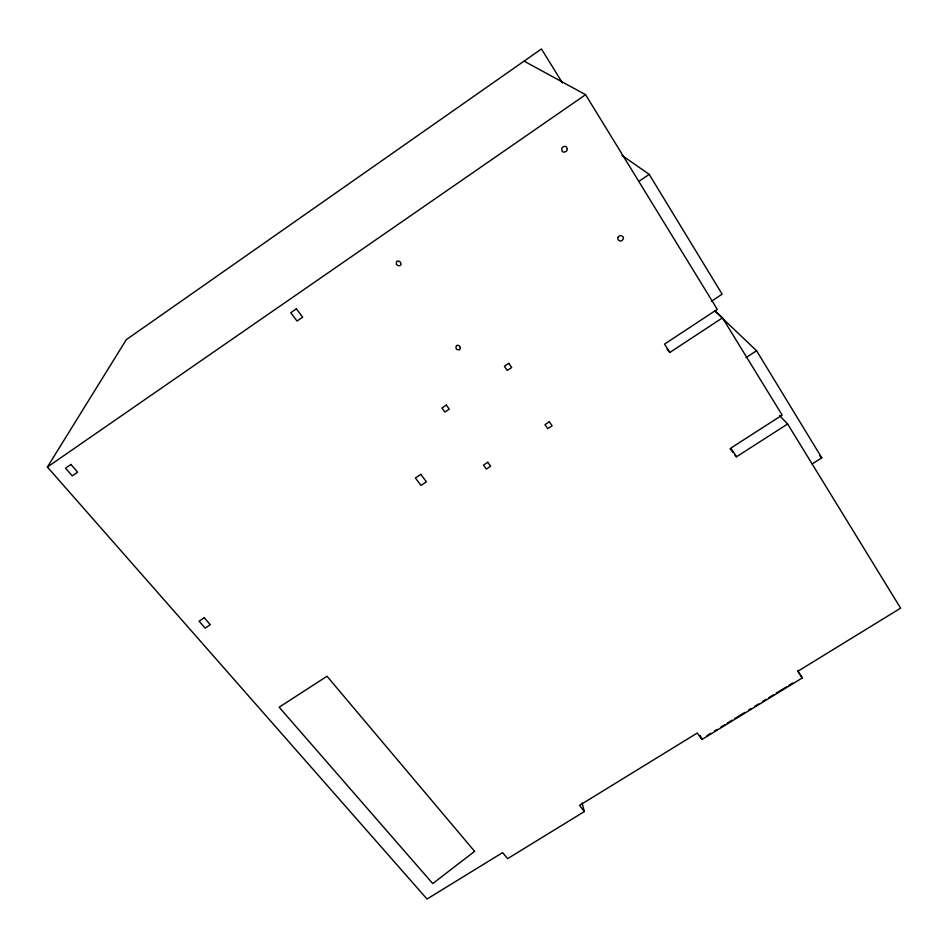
<?xml version="1.0" encoding="UTF-8"?>
<svg xmlns="http://www.w3.org/2000/svg" width="948" height="948" viewBox="0 0 948 948"><rect width="100%" height="100%" fill="white"/><g stroke="black" fill="none" stroke-linecap="round" stroke-linejoin="round"><path stroke-width="1.42" d="M582.048 803.003L584.371 811.571L507.63 858.627L502.618 852.608L427.027 899.036L47.4 467.032L126.297 339.668L541.438 48.964L562.437 82.926M47.4 467.032L585.591 94.693L717.28 309.356L664.512 344.112L669.833 352.455L722.495 317.841L782.159 415.106L730.849 448.084L736.43 456.829L787.622 423.993L900.6 608.154L797.849 671.267L802.292 677.939L701.958 739.464L697.313 733.017L579.501 805.385L584.371 811.571M638.762 181.483L649.214 174.396L722.139 294.176L711.415 301.251M746.005 357.621L756.575 350.736L821.786 457.825L812.092 463.987M706.971 735.624L710.751 733.302M714.543 730.979L717.067 729.427M720.847 727.104L724.628 724.793M727.152 723.241L732.2 720.148M734.724 718.596L744.82 712.41M748.6 710.088L751.124 708.535M754.904 706.224L758.696 703.902M762.476 701.579L766.257 699.257M768.781 697.704L773.829 694.611M776.353 693.071L786.449 686.873M788.973 685.333L792.753 683.01M524.066 61.122L585.591 94.693M621.924 155.33L649.214 174.396M715.195 310.897L722.495 317.841M715.088 311.252L756.575 350.736M819.771 455.715L821.786 457.825M779.517 415.461L787.622 423.993M667.108 349.137L669.833 352.455M730.067 448.677L732.792 452.172M734.617 454.507L736.43 456.829M797.6 670.497L802.292 677.939M700.157 735.458L701.958 739.464M460.349 347.726L459.626 349.848L456.936 349.516A3.389 3.271 -15.3 0 1 455.952 347.809L456.249 346.02A1.683 1.623 -15 0 1 457.683 345.25L459.389 345.961A3.389 3.271 -14.8 0 1 460.349 347.726M567.212 148.824L567.165 149.594A3.188 3.045 -66.1 0 1 565.944 151.585L563.799 152.166A2.714 2.595 -66 0 1 562.046 150.981L561.714 148.765A3.176 3.045 -66 0 1 562.958 146.845L565.032 146.3A2.714 2.595 -66.1 0 1 566.762 147.414L567.212 148.824M400.874 264.125L400.743 264.717A1.742 1.718 8.5 0 1 399.475 265.796L397.603 265.393A3.496 3.448 8.9 0 1 396.24 263.805L396.845 261.103L399.215 261.221A3.496 3.448 9.3 0 1 400.637 262.809L400.874 264.125M618.155 237.119L617.871 237.794A2.619 2.477 -49.7 0 0 618.179 239.844L619.909 240.958A3.069 2.903 -49.8 0 0 622.03 240.531L623.322 238.849A2.607 2.477 -49.7 0 0 623.061 236.846L621.367 235.685A3.069 2.903 -49.7 0 0 619.21 236.064L618.155 237.119M474.616 851.351L432.75 883.572L279.15 707.196L327.013 676.268L474.616 851.351M70.922 464.449L65.554 468.158L72.273 475.86L77.629 472.175L70.922 464.449M296.404 308.811L290.752 312.721L297.032 321.052L302.673 317.165L296.404 308.811M446.307 405.092L441.946 408.007L444.92 412.084L449.269 409.181L446.307 405.092M508.792 363.345L504.383 366.295L507.287 370.467L511.695 367.528L508.792 363.345M204.258 617.752L199.104 621.165L205.135 628.086L210.278 624.673L204.258 617.752M420.805 474.367L415.39 477.958L421.007 485.412L426.422 481.833L420.805 474.367M487.782 462.292L483.492 465.113L486.348 469.047L490.637 466.226L487.782 462.292M549.342 421.753L544.993 424.621L547.778 428.626L552.127 425.771L549.342 421.753"/></g></svg>
